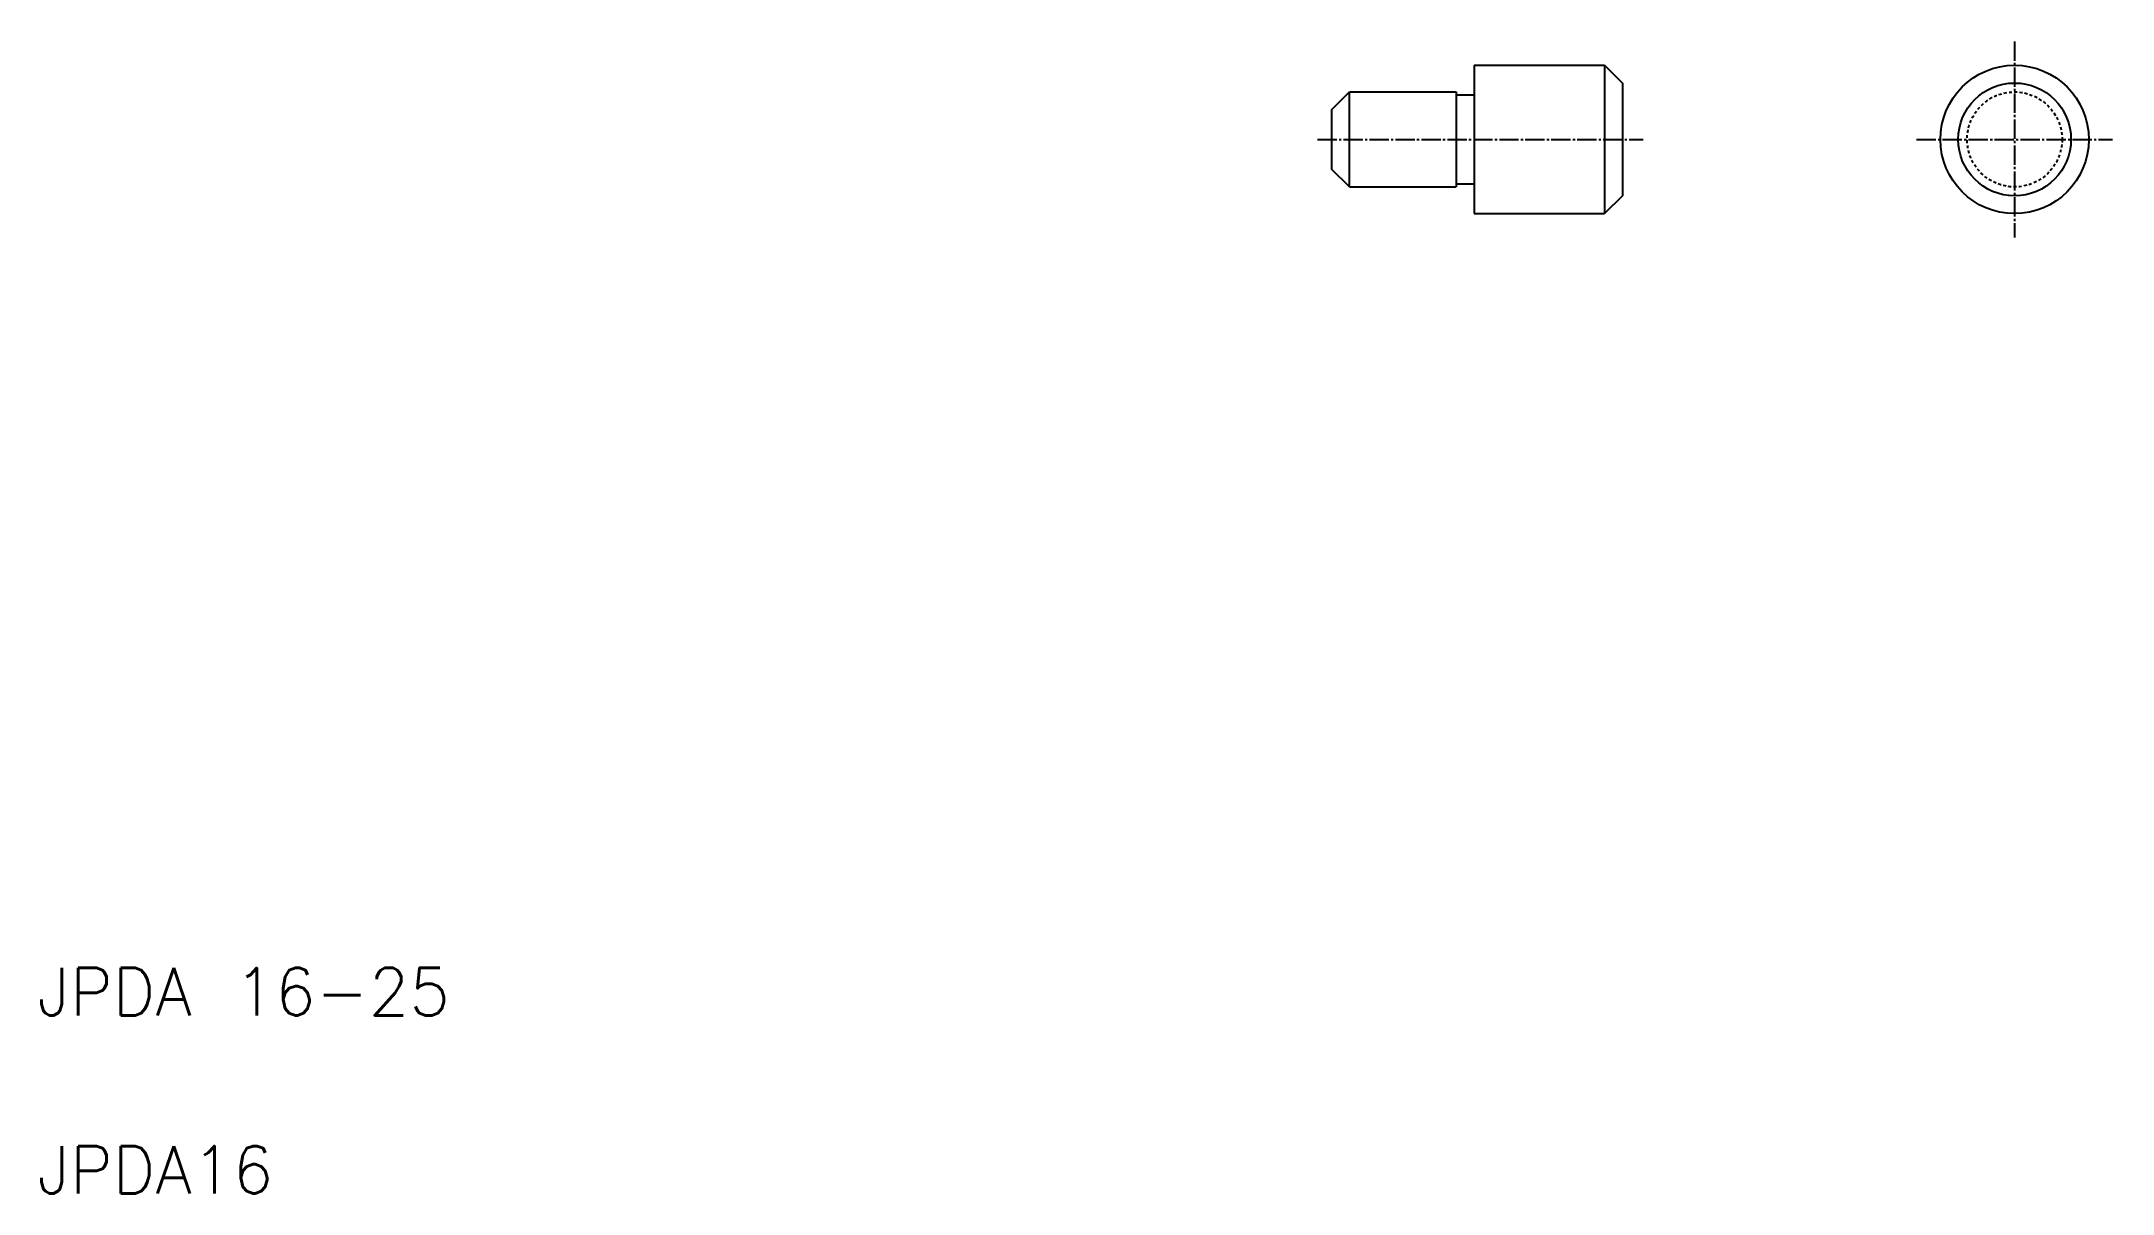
# Model space of a CAD drawing. Extents: x 21 to 370, y 20 to 214.
import ezdxf

# ---------------------------------------------------------------- set-up
doc = ezdxf.new("R2010")
doc.units = 0
doc.header["$LTSCALE"] = 0.25
doc.linetypes.add('CENTER', pattern=[17.5, 13, -1.5, 1.5, -1.5])
doc.linetypes.add('DASHED', pattern=[3.5, 2, -1.5])
doc.layers.get('0').update_dxf_attribs({"linetype": 'CONTINUOUS'})
doc.layers.add('CENTER', color=1, linetype='CENTER')
doc.styles.get("Standard").update_dxf_attribs({"font": 'txt', "height": 6.4, "bigfont": 'BIGFONT'})

msp = doc.modelspace()

# ---------------------------------------------------------------- linework, layer by layer
at = {"linetype": 'CONTINUOUS'}
for p, q in [((262.03, 210.02), (262.03, 185.02)), ((262.03, 210.02), (284.03, 210.02)), ((284.03, 210.02), (287.03, 207.02)), ((284.03, 210.02), (284.03, 185.02)), ((287.03, 207.02), (287.03, 188.02)), ((238.03, 202.52), (241.03, 205.52)), ((238.03, 202.52), (238.03, 192.52)), ((241.03, 205.52), (259.03, 205.52)), ((241.03, 189.52), (241.03, 205.52)), ((259.03, 205.52), (259.03, 189.52)), ((259.03, 205.02), (262.03, 205.02)), ((241.03, 189.52), (238.03, 192.52)), ((241.03, 189.52), (259.03, 189.52)), ((259.03, 190.02), (262.03, 190.02)), ((262.03, 185.02), (284.03, 185.02)), ((287.03, 188.02), (284.03, 185.02))]:
    msp.add_line(p, q, dxfattribs=at)
for p, q in [((245.53, 205.52), (245.53, 205.52)), ((250.03, 205.52), (250.03, 205.52))]:
    msp.add_line(p, q)
for radius in [12.5, 9.5]:
    msp.add_circle((353.1, 197.52), radius, dxfattribs=at)
at = {"color": 3, "linetype": 'DASHED'}
msp.add_circle((353.1, 197.52), 8, dxfattribs=at)
at = {"layer": 'CENTER', "color": 1, "linetype": 'CENTER'}
for p, q in [((353.1, 214.02), (353.1, 181.02)), ((235.67, 197.52), (290.55, 197.52)), ((336.6, 197.52), (369.6, 197.52))]:
    msp.add_line(p, q, dxfattribs=at)

# ---------------------------------------------------------------- texts
for s, p in [('JPDA 16-25', (20, 50)), ('JPDA16', (20, 20))]:
    msp.add_text(s, height=8).set_placement(p)

doc.saveas('drawing.dxf')
